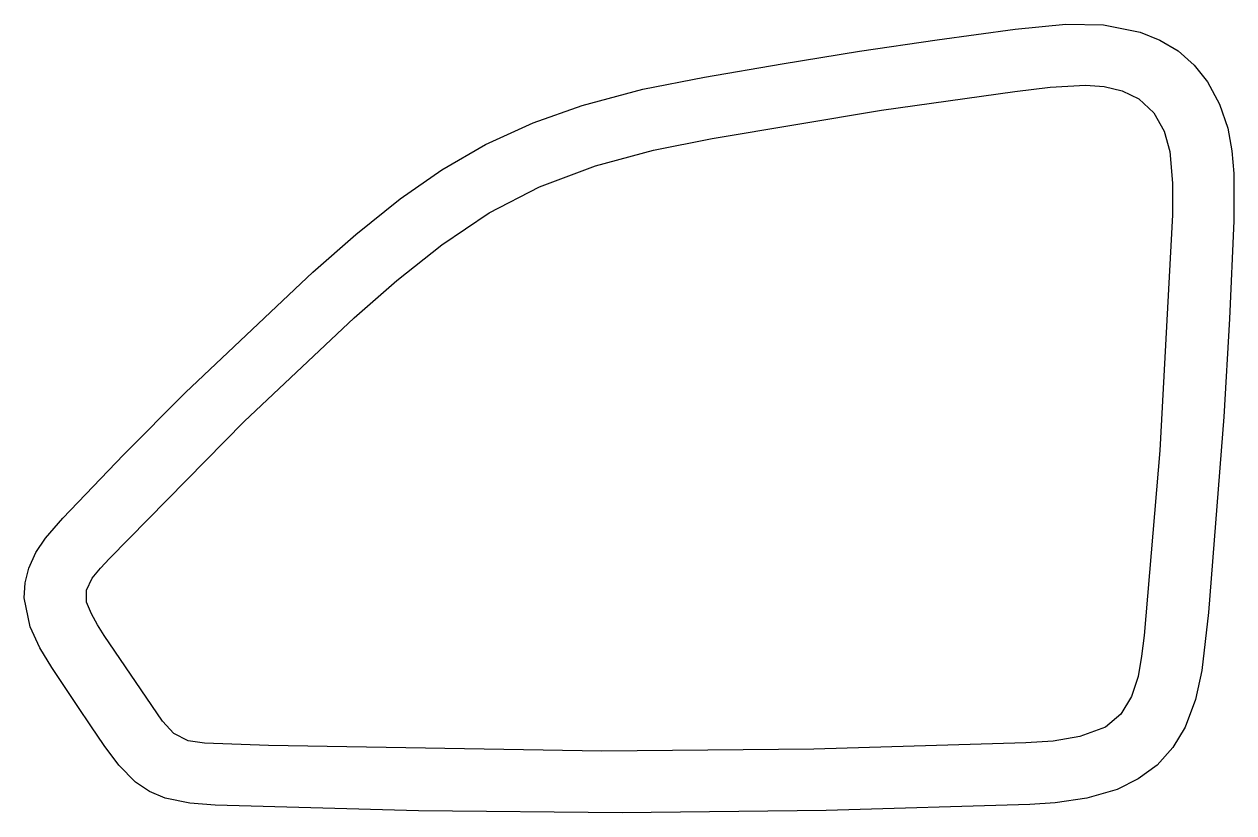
# Model space of a CAD drawing. Extents: x 580.3 to 629.4, y 281.5 to 313.5.
import ezdxf

# ---------------------------------------------------------------- set-up
doc = ezdxf.new("R2010")
doc.units = 0
doc.header["$LTSCALE"] = 15
doc.layers.get('0').update_dxf_attribs({"linetype": 'CONTINUOUS'})

msp = doc.modelspace()

# ---------------------------------------------------------------- linework, layer by layer
at = {"color": 7, "linetype": 'CONTINUOUS', "flags": 128}
msp.add_lwpolyline([(628.384, 289.626), (628.121, 287.275), (627.863, 286.096), (627.437, 284.971), (626.947, 284.15), (626.309, 283.44), (625.54, 282.875), (624.684, 282.451), (623.447, 282.09), (622.166, 281.912), (621.142, 281.841), (612.871, 281.59), (604.596, 281.501), (596.336, 281.575), (588.077, 281.811), (587.059, 281.886), (586.046, 282.099), (585.42, 282.368), (584.854, 282.749), (584.167, 283.434), (583.575, 284.236), (583.039, 285.024), (582.505, 285.814), (581.446, 287.4), (580.963, 288.198), (580.571, 289.04), (580.331, 290.226), (580.369, 290.836), (580.519, 291.43), (580.806, 292.06), (581.189, 292.638), (581.896, 293.461), (584.363, 296.029), (586.878, 298.549), (592.048, 303.441), (593.782, 304.968), (595.588, 306.408), (597.276, 307.581), (599.052, 308.615), (600.979, 309.496), (602.979, 310.202), (605.437, 310.854), (607.944, 311.347), (611.085, 311.891), (614.232, 312.396), (617.384, 312.862), (620.541, 313.29), (622.602, 313.496), (624.127, 313.476), (625.616, 313.178), (626.417, 312.855), (627.157, 312.412), (627.809, 311.837), (628.348, 311.155), (628.836, 310.252), (629.17, 309.28), (629.342, 308.364), (629.416, 307.433), (629.415, 305.521), (629.242, 301.541), (629.012, 297.565)], close=True, dxfattribs=at)
at = {"color": 7, "linetype": 'CONTINUOUS'}
msp.add_lwpolyline([(620.983, 284.336), (612.378, 284.081), (603.769, 284.001), (590.243, 284.235), (587.653, 284.331), (586.988, 284.423), (586.398, 284.717), (585.943, 285.213), (583.581, 288.701), (583.308, 289.132), (583.058, 289.572), (582.861, 290.052), (582.856, 290.539), (583.088, 291.018), (583.427, 291.431), (583.788, 291.824), (589.257, 297.38), (593.717, 301.58), (595.457, 303.103), (597.275, 304.547), (599.195, 305.838), (601.242, 306.903), (603.515, 307.755), (605.869, 308.39), (608.254, 308.863), (615.115, 310.003), (620.526, 310.767), (621.958, 310.942), (623.4, 311.018), (624.153, 310.962), (624.888, 310.792), (625.56, 310.471), (626.175, 309.898), (626.589, 309.16), (626.817, 308.333), (626.935, 307.052), (626.922, 305.762), (626.412, 296.194), (625.781, 288.691), (625.676, 287.854), (625.53, 287.03), (625.264, 286.224), (624.831, 285.508), (624.205, 284.981), (623.169, 284.591), (622.083, 284.414)], close=True, dxfattribs=at)

doc.saveas('drawing.dxf')
